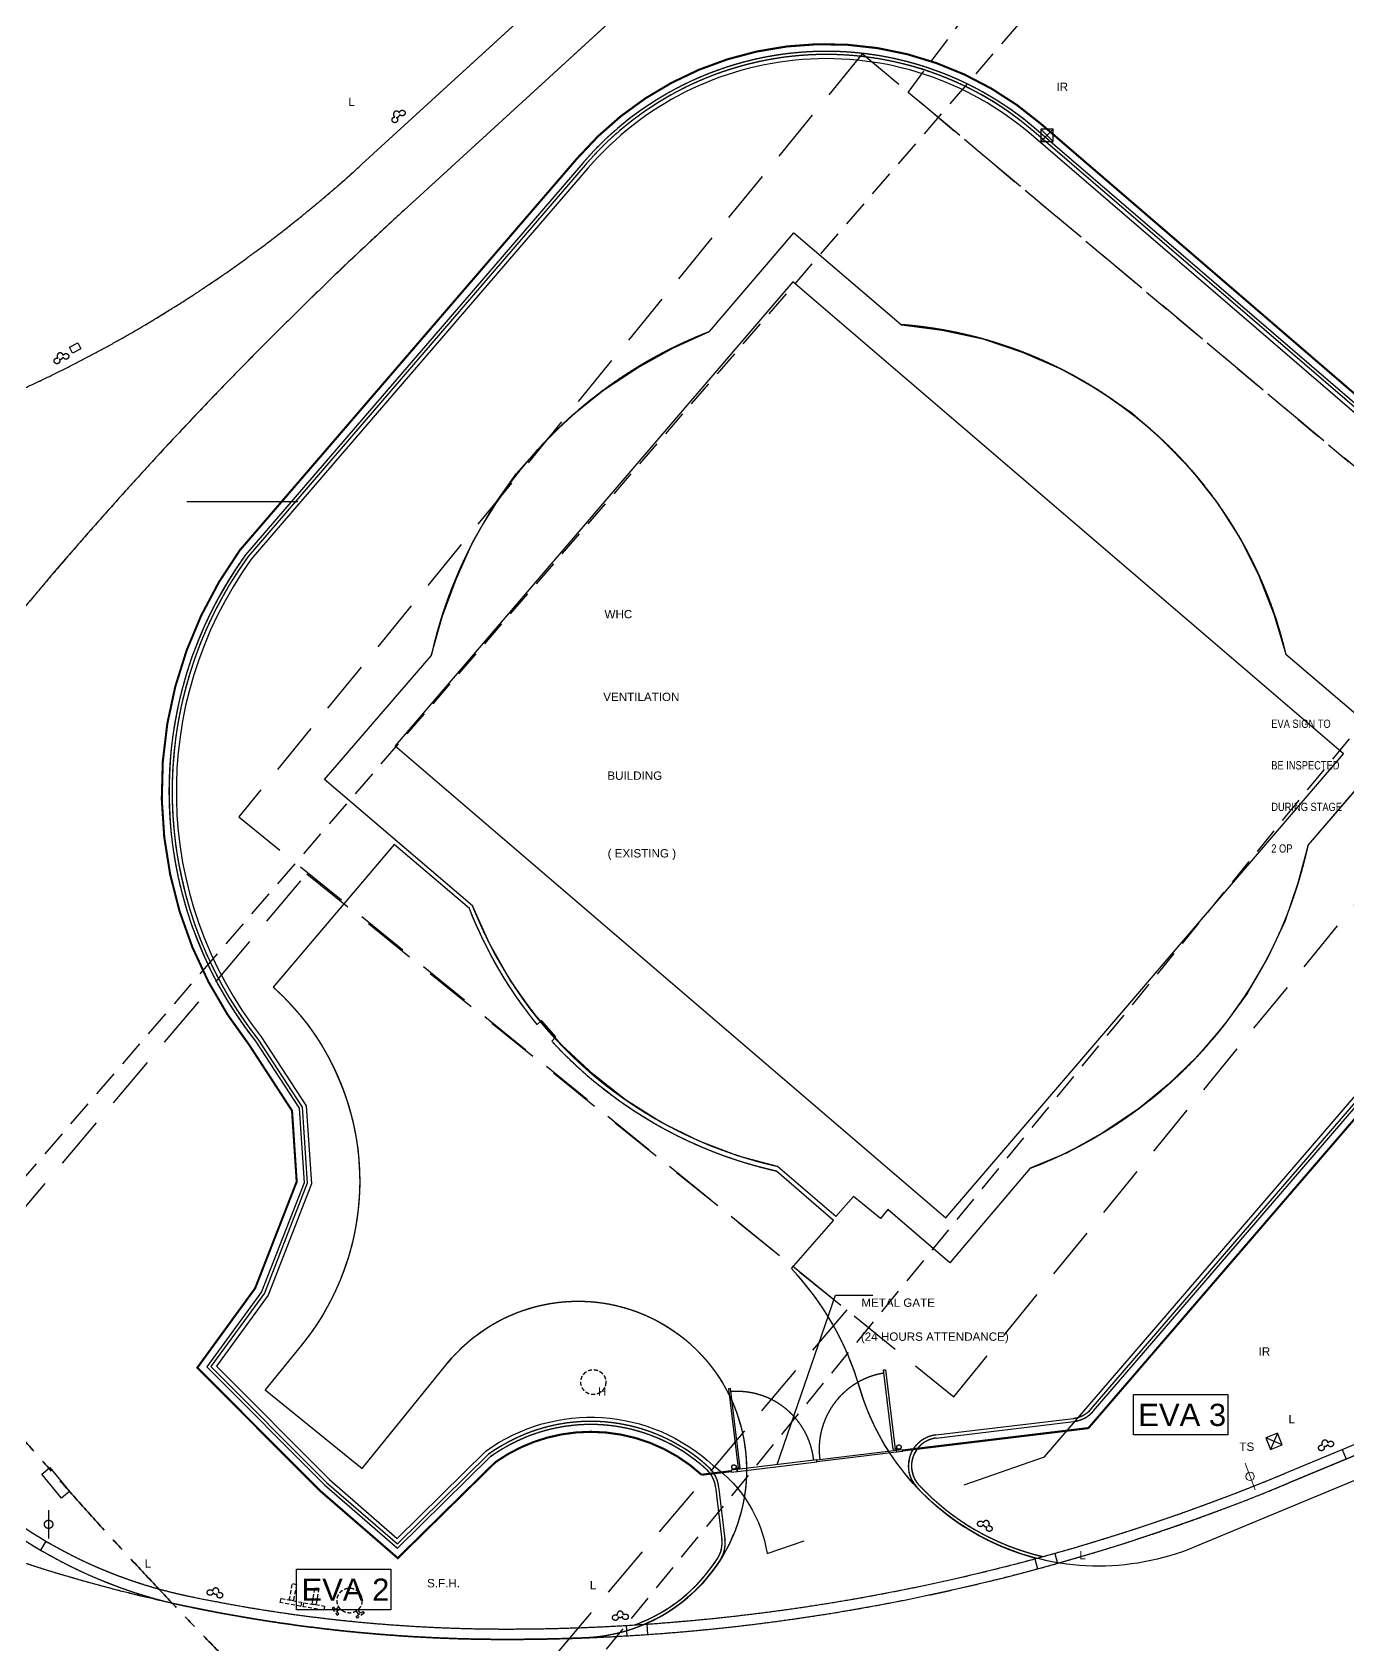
# Model space of a CAD drawing. Header units: millimetres. Extents: x 833576263 to 1668046980, y 817519639 to 1636103653.
# Drawn here: x 833995861 to 834059121, y 817809910 to 817887471 of the extents above; entities that cross this region are included whole.
import ezdxf

# ---------------------------------------------------------------- set-up
doc = ezdxf.new("R2010")
doc.units = ezdxf.units.MM
doc.header["$LTSCALE"] = 100
doc.header["$MEASUREMENT"] = 0
for name, pattern in [('C160$0$DASHED', [19.05, 12.7, -6.35]), ('C160$0$Hidden', [9.525, 6.35, -3.175]), ('R_P_Grid$0$CENTER', [50.8, 31.75, -6.35, 6.35, -6.35]), ('R_site$0$HIDDENX2', [19.05, 12.7, -6.35])]:
    doc.linetypes.add(name, pattern=pattern)
doc.layers.get('Defpoints').update_dxf_attribs({"color": 170})
for name, color, linetype in [('C160$0$+C160', 6, 'C160$0$Hidden'), ('C160$0$EVA', 1, 'C160$0$DASHED'), ('R_site$0$G-SITE(WHC)', 7, 'R_site$0$HIDDENX2'), ('R_site$0$WHC', 8, 'R_site$0$HIDDENX2'), ('R_Text for GBP from DLN$0$000-04-LABLES-EVA', 7, 'Continuous'), ('R_Text for GBP from DLN$0$base plan(mm)$0$DLN040__', 7, 'Continuous'), ('T-TITL', 7, 'Continuous'), ('X-REF', 7, 'Continuous')]:
    doc.layers.add(name, color=color, linetype=linetype)
for name, color, linetype, lineweight in [('C160$0$DLN_TRAFFIC SIGN', 6, 'Continuous', 18), ('R_P_Grid$0$RDA9101', 2, 'R_P_Grid$0$CENTER', 35), ('R_P_LG$0$RDA5803', 1, 'Continuous', 20), ('R_site$0$000-Architecture boundary', 2, 'Continuous', 0), ('R_site$0$Building EXISTING outline-b', 2, 'Continuous', 13), ('R_site$0$Waterfront Railing$0$000-Section Thick', 1, 'Continuous', 25), ('R_WKCD_PARK$0$000-PAV-Concrete-b', 1, 'Continuous', 25), ('R_WKCD_PARK$0$PAV-secondary path-b', 6, 'Continuous', 18)]:
    doc.layers.add(name, color=color, linetype=linetype, lineweight=lineweight)
doc.styles.add('R_Text for GBP from DLN$0$base plan(mm)$0$Standard', font='arial.ttf')
doc.styles.add('R_Text for GBP from DLN$0$base plan(mm)$0$SWIS721 LT', font='swiss.ttf')
doc.styles.add('R_Text for GBP from DLN$0$programme (M)$0$programme$0$SWIS721 LT', font='swiss.ttf')
doc.linetypes.add('R_site$0$B1_BDYF', pattern='A,2.5,-0.5,[130,ltypeshp.shx,S=0.5,R=0,X=0,Y=0],-0.5', length=3.5)
doc.dimstyles.new('R_Text for GBP from DLN$0$base plan(mm)$0$Standard', dxfattribs={"dimtxt": 0.35, "dimasz": 0.2, "dimexe": 0.2, "dimexo": 0.2, "dimgap": 0.09, "dimtad": 0, "dimtoh": 1, "dimdec": 4, "dimzin": 0, "dimdsep": 46, "dimtxsty": 'R_Text for GBP from DLN$0$base plan(mm)$0$Standard', "dimcen": 0.09, "dimadec": 0, "dimazin": 0, "dimtfac": 1, "dimtdec": 4, "dimtofl": 0, "dimtmove": 0, "dimatfit": 3, "dimfxl": 1, "dimtolj": 1, "dimtzin": 0, "dimarcsym": 0})

# ---------------------------------------------------------------- blocks, each defined once
blk = doc.blocks.new('R_P_Grid')
at = {"layer": 'R_P_Grid$0$RDA9101', "flags": 128}
blk.add_lwpolyline([(834400422, 817902331), (834387402.6, 817866709.4), (834384027.5, 817864000), (834374860.2, 817855365.7), (834363294.2, 817844307.5), (834356500.6, 817837623.5), (834356486.5, 817837608.5), (834356028, 817837064.8, 0.0113524), (834348990, 817828511, 0.0013033), (834337547.1, 817813532.7), (834336894.9, 817812501.6, 0.0017352), (834324850.1, 817791585.5), (834321242.5, 817785194.3), (834320157.5, 817783265), (834316164.3, 817775485.7), (834315230.7, 817773739.7), (834310424.4, 817772609.3), (834303594.8, 817771114.9), (834292706.6, 817769903, -0.000919), (834264501.7, 817769460.2, -0.0056297), (834234176.4, 817769259.9, 0.0034014), (834219791.7, 817769228.9, -0.0015748), (834198077.1, 817769102.9, 0.001818), (834177637.5, 817768974.4, -0.0024013), (834152017.4, 817768843.2, 0.0022431), (834140663.6, 817768788.6, -0.0022431), (834131580.4, 817768744.9, -0.022644), (834121606.8, 817769193.6, 0.0146602), (834115514.7, 817769565.3), (834102710.5, 817770971, 0.0098447), (834091359, 817772167.3), (834085152.6, 817773953.6), (834069697.8, 817776969.2), (834069689.3, 817776969), (834061134.2, 817769447.5), (834057833.8, 817769522.5), (834045122, 817776440.8, -0.0348028), (834018856.9, 817796352.3, -0.0353292), (833995554.5, 817819661.6), (833988037.3, 817828964.3), (833985007, 817832721.5), (833977391.7, 817843682.2), (833976567.6, 817844868.7), (833970281.9, 817855496.5), (833969957.4, 818008440.1)], format="xyb", dxfattribs=at)
blk = doc.blocks.new('R_site$0$architecture 2')
at = {"layer": 'R_site$0$000-Architecture boundary'}
blk.add_lwpolyline([(834061.308, 817853.144), (834057.222, 817848.384), (834056.718, 817846.54), (834056.092, 817844.691), (834055.258, 817842.929), (834054.292, 817841.232), (834053.146, 817839.675), (834051.861, 817838.188), (834050.478, 817836.856), (834049.101, 817835.713), (834047.342, 817834.526), (834045.628, 817833.578), (834043.85, 817832.831), (834039.985, 817828.276), (834037.022, 817830.831), (834036.999, 817830.851), (834036.653, 817830.408), (834035.354, 817831.465), (834034.503, 817830.515), (834031.698, 817832.922), (834029.783, 817833.43), (834027.898, 817834.141), (834026.09, 817835.04), (834024.396, 817836.115), (834022.845, 817837.345), (834021.329, 817838.743), (834019.98, 817840.266), (834018.841, 817841.878), (834017.852, 817843.635), (834017.025, 817845.45), (834009.918, 817851.528), (834015.047, 817857.48), (834015.572, 817859.355), (834016.251, 817861.169), (834017.051, 817862.965), (834018.03, 817864.656), (834019.135, 817866.232), (834020.423, 817867.691), (834021.818, 817869.05), (834023.339, 817870.257), (834024.967, 817871.333), (834026.668, 817872.277), (834028.433, 817873.07), (834032.484, 817877.821), (834037.667, 817873.406), (834039.616, 817873.147), (834041.568, 817872.729), (834043.464, 817872.09), (834045.317, 817871.282), (834047.062, 817870.315), (834048.734, 817869.16), (834050.186, 817867.883), (834051.612, 817866.404), (834052.856, 817864.818), (834053.942, 817863.125), (834054.843, 817861.325), (834055.563, 817859.477), (834056.151, 817857.56), (834061.304, 817853.148)], dxfattribs=at)
blk.add_lwpolyline([(834009.918, 817851.528), (834015.047, 817857.48, -0.250474), (834028.433, 817873.07), (834032.484, 817877.821), (834037.667, 817873.406, -0.325183), (834056.151, 817857.56), (834061.308, 817853.144), (834057.222, 817848.384, -0.253338), (834043.85, 817832.831), (834039.985, 817828.276), (834036.999, 817830.851), (834036.653, 817830.408), (834035.354, 817831.465), (834034.503, 817830.515), (834031.698, 817832.922, -0.251569), (834017.025, 817845.45)], format="xyb", close=True, dxfattribs=at)
at = {"layer": 'R_site$0$Building EXISTING outline-b'}
blk.add_lwpolyline([(834039.801, 817830.445), (834058.91, 817852.761), (834032.433, 817875.469), (834013.316, 817853.152), (834039.801, 817830.445)], close=True, dxfattribs=at)
at = {"layer": 'R_site$0$Waterfront Railing$0$000-Section Thick', "linetype": 'R_site$0$B1_BDYF', "ltscale": 0.002}
blk.add_lwpolyline([(834040.671, 817817.597), (834044.531, 817818.943), (834065.858, 817843.72, 0.414214), (834064.264, 817865.015), (834043.896, 817882.546, 0.414214), (834022.601, 817880.952), (834006.395, 817862.124, 0.334716), (834006.874, 817839.154), (834009.039, 817835.827), (834009.287, 817832.075), (834007.2, 817826.722), (834004.717, 817823.31), (834010.15, 817817.855), (834013.409, 817815.029), (834017.677, 817819.227, -0.358522), (834028.603, 817818.528, -0.201241), (834031.197, 817814.292), (834032.98, 817814.914)], format="xyb", dxfattribs=at)
blk = doc.blocks.new('R_site')
at = {"layer": 'R_site$0$G-SITE(WHC)'}
blk.add_lwpolyline([(834037983, 817884580), (834043100, 817891427), (834047474, 817896890), (834157501, 818025261, 0.00078), (834158487, 818022570), (834158487, 818022570, 0.180578), (834175244, 818003906), (834175244, 818003906, 0.101763), (834190066, 817999024), (834069382, 817858220)], format="xyb", close=True, dxfattribs=at)
at = {"layer": 'R_site$0$G-SITE(WHC)', "ltscale": 2}
blk.add_lwpolyline([(834005795, 817849736), (834040174, 817821838), (834069650, 817858019), (834035776, 817886433), (834005795, 817849736)], dxfattribs=at)
blk.add_lwpolyline([(834000759, 817785454, -0.031995), (833977640, 817809787), (834009068, 817846994), (834035029, 817826017)], format="xyb", close=True, dxfattribs=at)
at = {"layer": 'R_site$0$WHC', "flags": 128}
for points in [[(834172634, 818037962), (833971591, 817804656)], [(833996984, 817777219), (834194515, 818019359)]]:
    blk.add_lwpolyline(points, dxfattribs=at)
at = {"xscale": 1000, "yscale": 1000, "zscale": 1000}
blk.add_blockref('R_site$0$architecture 2', (0, 0), dxfattribs=at)
blk = doc.blocks.new('R_WKCD_PARK')
at = {"layer": 'Defpoints'}
blk.add_lwpolyline([(834062187, 817818953), (834051762, 817814614, -0.446391), (834035637, 817822309, 0.118164), (834032365, 817828010), (834034386, 817830321), (834031648, 817832687, -0.153015), (834020841, 817838946), (834021040, 817839146), (834020346, 817839938), (834020139, 817839748, -0.076925), (834016885, 817845319), (834013267, 817848405), (834007454, 817841536, -0.399413), (834008806, 817824317), (834007069, 817822176), (834011728, 817818395), (834015819, 817823438, -1.550619), (834022422, 817810240, -0.009421), (834018731, 817810167, -0.052259), (834003179, 817811781, -0.032796), (833993716, 817814435, -0.150265)], format="xyb", dxfattribs=at)
at = {"layer": 'R_WKCD_PARK$0$000-PAV-Concrete-b'}
for p, q in [((834064394, 817865167), (834044026, 817882698)), ((834064492, 817865281), (834044124, 817882812)), ((834022336, 817881181), (834006120, 817862341)), ((834022449, 817881083), (834006238, 817862248)), ((834046788, 817821259), (834066009, 817843590)), ((834046902, 817821161), (834066123, 817843492)), ((834039310, 817820001), (834045927, 817820799)), ((834039328, 817819852), (834045945, 817820650)), ((834061590, 817820438), (834056100, 817818153)), ((834061782, 817819976), (834056292, 817817691)), ((834028717, 817817508), (834029024, 817814963)), ((834028866, 817817526), (834029173, 817814981))]:
    blk.add_line(p, q, dxfattribs=at)
at = {"layer": 'R_WKCD_PARK$0$000-PAV-Concrete-b', "flags": 128}
for points in [[(834006589, 817838950), (834008696, 817835713), (834008933, 817832130), (834006890, 817826891), (834004258, 817823275), (834009911, 817817599), (834013424, 817814553), (834017904, 817818958)], [(834006711, 817839038), (834008843, 817835762), (834009085, 817832106), (834007023, 817826819), (834004455, 817823290), (834010013, 817817709), (834013418, 817814757), (834017807, 817819073)]]:
    blk.add_lwpolyline(points, dxfattribs=at)
at = {"layer": 'R_WKCD_PARK$0$000-PAV-Concrete-b'}
for centre, radius, start, end in [((834034045, 817871102), 15450, 49.28064, 139.28064), ((834034045, 817871102), 15300, 49.28064, 139.28064), ((834021868, 817850957), 19432, 144.13773, 218.16027), ((834021868, 817850957), 19282, 144.1566, 218.1801), ((834022716, 817812238), 8415, 47.61799, 125.68473), ((834045765, 817822139), 1350, 276.88091, 319.28064), ((834045765, 817822139), 1500, 276.88091, 319.28064), ((834007925, 817834286), 22500, 219.12537, 258.09098), ((834022716, 817812238), 8265, 47.61799, 125.60474), ((834039490, 817818511), 1500, 96.88091, 223.15115), ((834007925, 817834286), 23000, 219.12537, 258.09098), ((834039490, 817818511), 1350, 96.88091, 223.15115), ((834027377, 817817346), 1350, 6.88091, 47.61799), ((834027377, 817817346), 1500, 6.88091, 47.61799), ((834018633, 817908167), 97500, 270.05692, 292.59857), ((834018633, 817908167), 98000, 270.05692, 292.59857), ((834047150, 817825693), 11850, 223.15115, 256.90283), ((834047150, 817825693), 12000, 223.15115, 255.60374), ((834027684, 817814801), 1350, 327.63738, 6.88091), ((834027684, 817814801), 1500, 327.63738, 6.88091), ((834022109, 817818334), 7950, 290.00885, 327.63738), ((834022109, 817818334), 8100, 293.32741, 327.63738), ((834018656, 817885167), 74500, 258.09098, 270.05692), ((834018656, 817885167), 75000, 258.09098, 270.05692)]:
    blk.add_arc(centre, radius, start, end, dxfattribs=at)
at = {"layer": 'R_WKCD_PARK$0$PAV-secondary path-b'}
for p, q in [((834013741, 817878910), (834031906, 817895544)), ((834026556, 817894713), (834011715, 817881123))]:
    blk.add_line(p, q, dxfattribs=at)
for centre, radius, start, end in [((834031429, 817781624), 116018, 64.63331, 82.1499), ((834031429, 817781624), 113018, 64.63331, 82.1499), ((833969286, 817927456), 62825, 280.17225, 312.4816), ((834147711, 817732614), 198370, 132.4816, 140.85713)]:
    blk.add_arc(centre, radius, start, end, dxfattribs=at)
blk = doc.blocks.new('R_P_LG')
at = {"layer": 'R_P_LG$0$RDA5803'}
blk.add_lwpolyline([(834062186.7776, 817818953.2396), (834051761.6539, 817814613.986, -0.4463909524), (834035637.2228, 817822309.2777, 0.1181638604), (834032365.3596, 817828009.7072), (834034386, 817830320.8), (834031648.5, 817832687, -0.153015331), (834020841, 817838945.5), (834021040.1, 817839146.3), (834020346.3, 817839937.7), (834020138.7, 817839748.2, -0.0769245004), (834016885.4, 817845318.7), (834013267.3, 817848404.9), (834007454.5, 817841535.9, -0.3994126225), (834008806.1222, 817824316.8133), (834007068.7314, 817822175.6366), (834011727.88, 817818395.1163), (834015819.4033, 817823437.5479, -1.5506191213), (834022422.4493, 817810239.9028, -0.009420843), (834018730.5329, 817810166.6655, -0.0522587607), (834003179.1567, 817811780.89, -0.0327956369), (833993716.1194, 817814434.7317, -0.1502645362)], format="xyb", dxfattribs=at)
blk = doc.blocks.new('C160$0$TS')
at = {"layer": 'C160$0$DLN_TRAFFIC SIGN'}
blk.add_line((834126.707, 818031.929), (834126.707, 818030.558), dxfattribs=at)
blk.add_circle((834126.707, 818031.244), 0.2, dxfattribs=at)
blk = doc.blocks.new('C160')
at = {"layer": 'C160$0$+C160'}
for p, q in [((834044.362, 817882.809), (834044.962, 817882.209)), ((834044.362, 817882.209), (834044.962, 817882.809)), ((834039.31, 817820.001), (834045.927, 817820.799)), ((834039.328, 817819.852), (834045.945, 817820.65)), ((834055.962, 817819.533), (834055.181, 817819.865)), ((834055.737, 817820.089), (834055.406, 817819.308)), ((834061.59, 817820.438), (834056.1, 817818.153))]:
    blk.add_line(p, q, dxfattribs=at)
at = {"layer": 'C160$0$+C160', "ltscale": 0.0003}
for p, q in [((834010.61, 817811.717), (834010.448, 817811.595)), ((834010.67, 817811.637), (834010.508, 817811.515)), ((834011.437, 817811.528), (834011.558, 817811.366)), ((834011.517, 817811.588), (834011.638, 817811.426))]:
    blk.add_line(p, q, dxfattribs=at)
at = {"layer": 'C160$0$+C160'}
for points in [[(834010.643, 817962.963, -0.157449), (834003.104, 817951.256, 0.465105), (834002.528, 817909.376, 0.090096), (834016.244, 817901.263, 0.017248), (834025.768, 817898.107, -0.584133), (834026.556, 817894.713), (834011.715, 817881.123, -0.141918), (833980.382, 817865.618, -0.10557), (833966.915, 817866.414), (833966.919, 817865.89, 0.000143), (833967.115, 817863.238, 0.098967), (833980.912, 817862.666, 0.041554), (833991.465, 817865.48, -0.765842), (833993.669, 817862.309, 0.004157), (833991.534, 817859.73, 0.075143), (833978.243, 817836.694), (833979.505, 817834.856), (833980.331, 817833.668, -0.081375), (833993.861, 817857.836, -0.036561), (834013.741, 817878.91), (834031.906, 817895.544, -0.247487), (834033.711, 817896.017, 0.023002), (834046.866, 817893.583, -0.07658), (834079.847, 817883.745, -0.130774)], [(834081.133, 817886.456, 0.07658), (834047.275, 817896.554, -0.054414), (834017.285, 817904.076, -0.090096), (834004.492, 817911.643, -0.465105), (834005.005, 817948.936, 0.157449), (834013.542, 817962.192, -0.321611)], [(834056.292, 817817.691), (834061.782, 817819.976, 0.191803), (834065.701, 817823.802), (834083.127, 817862.995, -0.137723), (834095.581, 817878.021, 0.038667), (834116.472, 817894.993, 0.067646), (834133.142, 817915.771), (834141.771, 817930.131, 0.625274), (834131.969, 817945.206, -0.140277), (834121.241, 817946.886, -0.135027), (834113.876, 817952.495, -0.001971), (834109.332, 817958.449, -0.001971)], [(834046.902, 817821.161), (834066.123, 817843.492, 0.414214), (834064.492, 817865.281), (834044.124, 817882.812, 0.414214), (834022.336, 817881.181), (834006.12, 817862.341, 0.334705), (834006.589, 817838.95), (834008.696, 817835.713), (834008.933, 817832.13), (834006.89, 817826.891), (834004.258, 817823.275), (834009.911, 817817.599), (834013.424, 817814.553), (834017.904, 817818.958, -0.354054), (834028.287, 817818.344, -0.179645), (834028.717, 817817.508), (834029.024, 817814.963)], [(834046.788, 817821.259), (834066.009, 817843.59, 0.414214), (834064.394, 817865.167), (834044.026, 817882.698, 0.414214), (834022.449, 817881.083), (834006.238, 817862.248, 0.334709), (834006.711, 817839.038), (834008.843, 817835.762), (834009.085, 817832.106), (834007.023, 817826.819), (834004.455, 817823.29), (834010.013, 817817.709), (834013.418, 817814.757), (834017.807, 817819.073, -0.354446), (834028.388, 817818.454, -0.179645), (834028.866, 817817.526), (834029.173, 817814.981)], [(834003.179, 817811.781, 0.052259), (834018.731, 817810.167, 0.098675), (834056.292, 817817.691)], [(834003.282, 817812.27, 0.052259), (834018.73, 817810.667, 0.098675), (834056.1, 817818.153)], [(834044.465, 817814.151, -0.148343), (834038.505, 817817.588, -0.148343)], [(834044.167, 817814.069, -0.142555), (834038.396, 817817.486)]]:
    blk.add_lwpolyline(points, format="xyb", dxfattribs=at)
at = {"layer": 'C160$0$+C160', "const_width": 0.1, "flags": 128}
blk.add_lwpolyline([(834037.704, 817819.253), (834046.651, 817820.332), (834066.388, 817843.264, 0.414214), (834064.72, 817865.546), (834044.353, 817883.077, 0.414214), (834022.07, 817881.409), (834005.845, 817862.558, 0.334694), (834006.304, 817838.746), (834008.353, 817835.598), (834008.578, 817832.184), (834006.581, 817827.061), (834003.8, 817823.239), (834009.672, 817817.343), (834013.439, 817814.077), (834018.129, 817818.689, -0.155744), (834022.716, 817820.153, -0.186939), (834028.048, 817818.088), (834029.483, 817818.261)], format="xyb", dxfattribs=at)
at = {"layer": 'C160$0$+C160'}
for points in [[(834044.962, 817882.809), (834044.362, 817882.809), (834044.362, 817882.209), (834044.962, 817882.209)], [(834039.801, 817830.445), (834058.91, 817852.761), (834032.433, 817875.469), (834013.316, 817853.152), (834039.801, 817830.445)], [(833998.198, 817872.242), (833997.799, 817872.035), (833997.652, 817872.319), (833998.051, 817872.526)], [(834055.406, 817819.308), (834055.962, 817819.533), (834055.737, 817820.089), (834055.181, 817819.865)], [(834033.59, 817818.807), (834037.412, 817819.268), (834037.424, 817819.169), (834033.602, 817818.707)], [(834037.71, 817819.203), (834037.431, 817819.169), (834037.419, 817819.269), (834037.698, 817819.302)], [(833996.325, 817818.123), (833996.713, 817818.438), (833997.659, 817817.274), (833997.271, 817816.959)], [(834029.489, 817818.211), (834029.767, 817818.245), (834029.755, 817818.344), (834029.477, 817818.31)], [(834033.584, 817818.806), (834029.762, 817818.345), (834029.774, 817818.245), (834033.596, 817818.707)]]:
    blk.add_lwpolyline(points, close=True, dxfattribs=at)
for points in [[(834061.308, 817853.144), (834057.222, 817848.384), (834056.718, 817846.54), (834056.092, 817844.691), (834055.258, 817842.929), (834054.292, 817841.232), (834053.146, 817839.675), (834051.861, 817838.188), (834050.478, 817836.856), (834049.101, 817835.713), (834047.342, 817834.526), (834045.628, 817833.578), (834043.85, 817832.831), (834039.985, 817828.276), (834037.022, 817830.831), (834036.999, 817830.851), (834036.653, 817830.408), (834035.354, 817831.465), (834034.503, 817830.515), (834031.698, 817832.922), (834029.783, 817833.43), (834027.898, 817834.141), (834026.09, 817835.04), (834024.396, 817836.115), (834022.845, 817837.345), (834021.329, 817838.743), (834019.98, 817840.266), (834018.841, 817841.878), (834017.852, 817843.635), (834017.025, 817845.45), (834009.918, 817851.528), (834015.047, 817857.48), (834015.572, 817859.355), (834016.251, 817861.169), (834017.051, 817862.965), (834018.03, 817864.656), (834019.135, 817866.232), (834020.423, 817867.691), (834021.818, 817869.05), (834023.339, 817870.257), (834024.967, 817871.333), (834026.668, 817872.277), (834028.433, 817873.07), (834032.484, 817877.821), (834037.667, 817873.406), (834039.616, 817873.147), (834041.568, 817872.729), (834043.464, 817872.09), (834045.317, 817871.282), (834047.062, 817870.315), (834048.734, 817869.16), (834050.186, 817867.883), (834051.612, 817866.404), (834052.856, 817864.818), (834053.942, 817863.125), (834054.843, 817861.325), (834055.563, 817859.477), (834056.151, 817857.56), (834061.304, 817853.148)], [(834058.855, 817819.299), (834059.047, 817818.838)], [(833996.646, 817816.388), (833996.646, 817815.016)], [(833996.507, 817814.898), (833996.254, 817814.467)], [(834044.07, 817814.043), (834044.201, 817813.561)], [(834045.035, 817814.305), (834045.166, 817813.823)], [(834024.419, 817810.838), (834024.453, 817810.34)], [(834025.416, 817810.903), (834025.451, 817810.404)]]:
    blk.add_lwpolyline(points, dxfattribs=at)
blk.add_lwpolyline([(834028.433, 817873.07), (834032.484, 817877.821), (834037.667, 817873.406, -0.32673), (834056.151, 817857.56), (834061.308, 817853.144), (834057.222, 817848.384, -0.254694), (834043.85, 817832.831), (834039.985, 817828.276), (834036.999, 817830.851), (834036.653, 817830.408), (834035.354, 817831.465), (834034.503, 817830.515), (834031.698, 817832.922, -0.248594), (834017.025, 817845.45), (834009.918, 817851.528), (834015.047, 817857.48, -0.251741)], format="xyb", close=True, dxfattribs=at)
at = {"layer": 'C160$0$+C160', "elevation": 0}
for points in [[(834036.895, 817823.138), (834037.356, 817819.316), (834037.257, 817819.304), (834036.796, 817823.126)], [(834036.895, 817823.138), (834037.356, 817819.316), (834037.257, 817819.304), (834036.796, 817823.126)], [(834029.339, 817822.221), (834029.806, 817818.399), (834029.905, 817818.411), (834029.438, 817822.233)], [(834029.339, 817822.221), (834029.806, 817818.399), (834029.905, 817818.411), (834029.438, 817822.233)]]:
    blk.add_lwpolyline(points, close=True, dxfattribs=at)
at = {"layer": 'C160$0$+C160', "ltscale": 0.0003}
for points in [[(834008.772, 817811.757), (834007.79, 817811.944), (834007.828, 817812.141), (834008.81, 817811.953)], [(834008.417, 817812.028), (834008.221, 817812.066), (834008.37, 817812.852), (834008.567, 817812.814)], [(834009.513, 817811.834), (834009.316, 817811.867), (834009.448, 817812.656), (834009.646, 817812.623)], [(834009.875, 817811.571), (834008.889, 817811.736), (834008.922, 817811.933), (834009.908, 817811.768)], [(834010.518, 817811.335), (834010.598, 817811.395), (834010.358, 817811.715), (834010.278, 817811.655)], [(834011.498, 817811.196), (834011.438, 817811.276), (834011.758, 817811.516), (834011.818, 817811.436)]]:
    blk.add_lwpolyline(points, close=True, dxfattribs=at)
for centre in [(834022.842, 817822.543, 5.183), (834011.118, 817812.036)]:
    blk.add_circle(centre, 0.6, dxfattribs=at)
at = {"layer": 'C160$0$+C160'}
for centre, radius in [((834037.41, 817819.318, 0), 0.02), ((834037.539, 817819.419, 0), 0.105), ((834029.603, 817818.462, 0), 0.105), ((834029.752, 817818.394, 0), 0.02), ((833996.646, 817815.702), 0.2)]:
    blk.add_circle(centre, radius, dxfattribs=at)
for centre, radius, start, end in [((834013.381, 817883.525), 0.15, 27.34994, 237.5908), ((834013.381, 817883.525), 0.15, 267.34994, 357.5908), ((833997.203, 817871.897), 0.15, 11.54703, 221.78788), ((833997.203, 817871.897), 0.15, 251.54703, 341.78788), ((834037.407, 817819.318), 3.705, 99.20559, 187.65834), ((834037.407, 817819.318), 3.705, 99.20559, 187.65834), ((834029.756, 817818.389), 3.705, 6.18309, 94.63584), ((834029.756, 817818.389), 3.705, 6.18309, 94.63584), ((834045.765, 817822.139), 1.35, 276.88091, 319.28064), ((834045.765, 817822.139), 1.5, 276.88091, 319.28064), ((834007.925, 817834.286), 22.5, 219.12537, 258.09098), ((834039.49, 817818.511), 1.5, 96.88091, 223.15115), ((834007.925, 817834.286), 23, 219.12537, 258.09098), ((834039.49, 817818.511), 1.35, 96.88091, 223.15115), ((834058.023, 817819.603), 0.15, 8.06055, 218.3014), ((834058.023, 817819.603), 0.15, 248.06055, 338.3014), ((834041.736, 817815.734), 0.15, 316.49917, 166.74003), ((834041.736, 817815.734), 0.15, 196.49917, 286.74003), ((834027.684, 817814.801), 1.35, 327.63738, 6.88091), ((834027.684, 817814.801), 1.5, 327.63738, 6.88091), ((834022.109, 817818.334), 7.95, 290.00885, 327.63738), ((834022.109, 817818.334), 8.1, 293.32741, 327.63738), ((834004.684, 817812.493), 0.15, 329.28452, 179.52538), ((834004.684, 817812.493), 0.15, 209.28452, 299.52538), ((834024.134, 817811.375), 0.15, 349.19429, 199.43514), ((834024.134, 817811.375), 0.15, 229.19429, 319.43514)]:
    blk.add_arc(centre, radius, start, end, dxfattribs=at)
for points in [[(834013.521, 817883.605), (834013.528, 817883.659), (834013.569, 817883.705), (834013.626, 817883.718), (834013.699, 817883.734), (834013.771, 817883.688), (834013.787, 817883.615), (834013.804, 817883.542), (834013.757, 817883.469), (834013.684, 817883.453), (834013.627, 817883.44), (834013.571, 817883.466), (834013.541, 817883.512)], [(834013.38, 817883.364), (834013.424, 817883.33), (834013.444, 817883.272), (834013.426, 817883.217), (834013.404, 817883.145), (834013.327, 817883.106), (834013.256, 817883.128), (834013.184, 817883.151), (834013.145, 817883.227), (834013.167, 817883.298), (834013.185, 817883.354), (834013.235, 817883.39), (834013.29, 817883.393)], [(833997.359, 817871.935), (833997.381, 817871.986), (833997.433, 817872.019), (833997.491, 817872.016), (833997.566, 817872.012), (833997.623, 817871.947), (833997.619, 817871.873), (833997.614, 817871.798), (833997.55, 817871.741), (833997.475, 817871.745), (833997.417, 817871.748), (833997.369, 817871.788), (833997.353, 817871.841)], [(833997.159, 817871.743), (833997.191, 817871.698), (833997.194, 817871.637), (833997.162, 817871.588), (833997.121, 817871.525), (833997.037, 817871.508), (833996.974, 817871.549), (833996.912, 817871.59), (833996.894, 817871.674), (833996.936, 817871.737), (833996.968, 817871.786), (833997.026, 817871.807), (833997.079, 817871.795)], [(834057.969, 817819.451), (834057.999, 817819.405), (834057.999, 817819.343), (834057.964, 817819.297), (834057.919, 817819.237), (834057.834, 817819.225), (834057.774, 817819.269), (834057.714, 817819.314), (834057.702, 817819.399), (834057.746, 817819.459), (834057.781, 817819.506), (834057.841, 817819.524), (834057.894, 817819.508)], [(834058.181, 817819.632), (834058.206, 817819.681), (834058.26, 817819.711), (834058.318, 817819.704), (834058.392, 817819.695), (834058.445, 817819.628), (834058.436, 817819.553), (834058.428, 817819.479), (834058.36, 817819.426), (834058.286, 817819.435), (834058.228, 817819.441), (834058.183, 817819.484), (834058.17, 817819.538)], [(834041.584, 817815.682), (834041.566, 817815.63), (834041.517, 817815.592), (834041.459, 817815.59), (834041.384, 817815.588), (834041.322, 817815.647), (834041.32, 817815.722), (834041.317, 817815.797), (834041.376, 817815.859), (834041.451, 817815.861), (834041.51, 817815.863), (834041.561, 817815.828), (834041.581, 817815.776)], [(834041.856, 817815.628), (834041.91, 817815.638), (834041.968, 817815.615), (834041.998, 817815.566), (834042.037, 817815.502), (834042.018, 817815.418), (834041.954, 817815.379), (834041.89, 817815.34), (834041.806, 817815.36), (834041.767, 817815.424), (834041.736, 817815.473), (834041.742, 817815.535), (834041.776, 817815.578)], [(834004.547, 817812.409), (834004.541, 817812.354), (834004.502, 817812.306), (834004.446, 817812.292), (834004.374, 817812.273), (834004.3, 817812.317), (834004.281, 817812.389), (834004.262, 817812.462), (834004.306, 817812.536), (834004.379, 817812.555), (834004.435, 817812.569), (834004.492, 817812.546), (834004.524, 817812.501)], [(834004.825, 817812.417), (834004.876, 817812.439), (834004.936, 817812.429), (834004.977, 817812.388), (834005.03, 817812.334), (834005.029, 817812.248), (834004.975, 817812.196), (834004.922, 817812.143), (834004.836, 817812.144), (834004.783, 817812.198), (834004.742, 817812.239), (834004.734, 817812.301), (834004.757, 817812.35)], [(834024.034, 817811.25), (834024.047, 817811.196), (834024.026, 817811.138), (834023.978, 817811.105), (834023.916, 817811.063), (834023.832, 817811.079), (834023.79, 817811.141), (834023.747, 817811.203), (834023.763, 817811.287), (834023.825, 817811.329), (834023.874, 817811.362), (834023.935, 817811.36), (834023.98, 817811.328)], [(834024.292, 817811.352), (834024.332, 817811.39), (834024.393, 817811.401), (834024.445, 817811.376), (834024.513, 817811.344), (834024.541, 817811.262), (834024.509, 817811.195), (834024.476, 817811.127), (834024.395, 817811.099), (834024.327, 817811.131), (834024.275, 817811.157), (834024.246, 817811.211), (834024.251, 817811.266)]]:
    blk.add_open_spline(points, degree=3, knots=[0, 0, 0, 0, 1, 1, 1, 2, 2, 2, 3, 3, 3, 4, 4, 4, 4], dxfattribs=at)
at = {"layer": 'C160$0$EVA', "flags": 128}
blk.add_lwpolyline([(834128.317, 818030.08, -0.145844), (834116.042, 818026.421), (834088.573, 818026.421, 0.016359), (834087.2, 818026.376, 0.046979), (834021.54, 818015.826, -0.056187), (833969.364, 818008.422, 0.405705), (833955.668, 817994.334), (833955.618, 817879.824), (833955.722, 817865.438), (833956.59, 817853.63, 0.118446), (833959.114, 817845.73, 0.022563), (833976.131, 817820.318, 0.150268), (833991.721, 817808.776, 0.0852), (834018.736, 817804.167, 0.061119), (834043.876, 817807.277, -0.46092), (834055.521, 817798.987, 0.31719), (834075.122, 817775.842, 0.09515), (834184.419, 817768.828, 0.2774), (834239.09, 817811.861), (834242.392, 817820.559, -0.510377), (834255.055, 817823.984), (834260.246, 817819.79, 0.373727), (834277.287, 817820.398, -0.373727), (834287.905, 817820.777), (834291.644, 817817.756), (834296.232, 817823.434), (834292.655, 817826.325, -0.414214), (834291.445, 817837.716), (834332.502, 817888.525, -0.350062), (834342.367, 817890.708, 0.102667), (834400.842, 817875.706, 0.100957), (834409.137, 817876.999), (834444.015, 817889.966, 0.332678), (834453.167, 817904.166), (834452.857, 817908.595, -0.155717), (834454.024, 817913.381), (834445.783, 817911.703, -0.115419), (834446.872, 817908.177), (834447.182, 817903.747, -0.332678), (834441.924, 817895.59), (834407.046, 817882.623, -0.100957), (834401.121, 817881.699, -0.051411), (834372.209, 817886.047), (834379.39, 817889.501, 0.162917), (834396.595, 817906.227), (834392.123, 817910.781, -0.179073), (834376.789, 817894.908), (834366.567, 817889.991, -0.199372), (834360.364, 817889.652, -0.049629), (834334.8, 817901.625), (834322.119, 817909.179), (834319.048, 817904.024), (834323.346, 817901.465, -0.45655), (834325.501, 817889.415), (834274.553, 817826.357, -0.414214), (834263.162, 817825.148), (834259.846, 817827.828, -0.2375), (834248.727, 817852.408, -0.000008), (834248.76, 817853.209), (834242.765, 817853.459, 0.000008), (834242.732, 817852.657, 0.098884), (834244.917, 817838.726, -0.341761), (834241.931, 817829.272, 0.151594), (834236.782, 817822.688), (834233.48, 817813.99, -0.2774), (834183.667, 817774.781, -0.09515), (834076.628, 817781.65, -0.220431), (834063.432, 817792.491, -0.264689), (834064.805, 817812.539, -0.098357), (834067.029, 817814.779, 0.140841), (834072.196, 817820.936), (834089.614, 817860.11, -0.147837), (834100.578, 817872.816, -0.410901), (834111.707, 817870.393, 0.031692), (834114.287, 817866.928, 0.252242), (834125.77, 817862.431, -0.125686), (834129.746, 817861.915), (834135.114, 817859.776), (834142.622, 817855.048), (834145.562, 817859.914), (834128.702, 817870.086, -0.390962), (834117.887, 817872.026, -0.013137), (834117.027, 817873.227, -0.385183), (834118.544, 817883.988, 0.012387), (834120.815, 817885.981, 0.008404), (834123.055, 817888.118), (834117.142, 817894.113, -0.038497), (834096.207, 817877.116, 0.137723), (834084.132, 817862.548), (834066.714, 817823.373, -0.191803), (834062.187, 817818.953), (834051.762, 817814.614, -0.446391), (834035.637, 817822.309, 0.118164), (834032.365, 817828.01), (834034.386, 817830.321), (834031.649, 817832.687, -0.153015), (834020.841, 817838.946), (834021.04, 817839.146), (834020.346, 817839.938), (834020.139, 817839.748, -0.076925), (834016.885, 817845.319), (834013.267, 817848.405), (834007.454, 817841.536, -0.399413), (834008.806, 817824.317), (834007.069, 817822.176), (834011.728, 817818.395), (834015.819, 817823.438, -1.550619), (834022.422, 817810.24, -0.009421), (834018.731, 817810.167, -0.052259), (834003.179, 817811.781, -0.032796), (833993.716, 817814.435, -0.150265), (833980.961, 817823.878, -0.022565), (833964.244, 817848.84, -0.118446), (833962.574, 817854.07), (833961.721, 817865.68), (833961.618, 817879.845), (833961.668, 817994.332, -0.405705), (833969.536, 818002.425, 0.056187), (834023.043, 818010.017, -0.046979), (834087.592, 818020.389, -0.016359), (834088.573, 818020.421), (834116.042, 818020.421, 0.146696), (834131.681, 818025.11, -0.021313), (834130.797, 818030.541, -0.021313)], format="xyb", dxfattribs=at)
at = {"layer": 'Defpoints', "color": 5, "linetype": 'C160$0$Hidden'}
blk.add_lwpolyline([(834254.409, 817762.013), (834210.254, 817761.952), (834163.406, 817761.685), (834160.628, 817762.226), (834157.119, 817761.439), (834108.319, 817762.605), (834108.144, 817762.636), (834103.295, 817765.664), (834097.282, 817768.715), (834077.496, 817770.249), (834050.805, 817763.603, -0.063743), (834038.566, 817770.725, -0.019968), (834005.795, 817798.006, -0.029895), (833991.263, 817812.789, -0.021438), (833981.312, 817825.241, -0.021013), (833965.506, 817848.883, -0.132471), (833963.674, 817854.115), (833962.82, 817865.725), (833962.718, 817879.849), (833962.814, 818098.001, -0.191115), (834009.083, 818193.421, 0.20608), (834017.373, 818211.851), (834018.002, 818250.609)], format="xyb", dxfattribs=at)
at = {"layer": 'C160$0$DLN_TRAFFIC SIGN', "rotation": 200.964338177005}
blk.add_blockref('C160$0$TS', (1320283.913, 1880137.811, 4.438), dxfattribs=at)
blk = doc.blocks.new('R_Text for GBP from DLN$0$EVA 2')
at = {"color": 4, "lineweight": 30}
blk.add_lwpolyline([(0, 0), (4.536, 0), (4.536, -1.944), (0, -1.944)], close=True, dxfattribs=at)
at = {"color": 4, "lineweight": 30, "style": 'R_Text for GBP from DLN$0$programme (M)$0$programme$0$SWIS721 LT'}
blk.add_text('EVA 2', height=1.067, dxfattribs=at).set_placement((0.233, -1.512))
blk = doc.blocks.new('R_Text for GBP from DLN')
at = {"color": 4, "lineweight": 30}
blk.add_lwpolyline([(834048814, 817821946), (834053350, 817821946), (834053350, 817820002), (834048814, 817820002)], close=True, dxfattribs=at)
at = {"layer": 'R_Text for GBP from DLN$0$000-04-LABLES-EVA', "color": 1, "lineweight": 30, "xscale": 1000, "yscale": 1000, "zscale": 1000}
blk.add_blockref('R_Text for GBP from DLN$0$EVA 2', (834008575, 817813539, -1200), dxfattribs=at)
at = {"color": 4, "lineweight": 30, "style": 'R_Text for GBP from DLN$0$programme (M)$0$programme$0$SWIS721 LT'}
blk.add_text('EVA 3', height=1067, dxfattribs=at).set_placement((834049048, 817820434))
at = {"layer": 'R_Text for GBP from DLN$0$base plan(mm)$0$DLN040__', "style": 'R_Text for GBP from DLN$0$base plan(mm)$0$SWIS721 LT'}
for s, p in [('IR', (834045114, 817884648)), ('L', (834011064, 817883926)), ('WHC', (834023380, 817859282)), ('VENTILATION', (834023320, 817855303)), ('BUILDING', (834023517, 817851514)), ('( EXISTING ) ', (834023531, 817847779)), ('METAL GATE', (834035731, 817826165)), ('(24 HOURS ATTENDANCE) ', (834035709, 817824531)), ('IR', (834054835, 817823815)), ('H', (834023068, 817821893)), ('L', (834056272, 817820567)), ('TS', (834053911, 817819236)), ('L', (834001270, 817813626)), ('L', (834046215, 817814024)), ('S.F.H.', (834014847, 817812671)), ('L', (834022676, 817812577))]:
    blk.add_text(s, height=400, dxfattribs=at).set_placement(p)
at = {"layer": 'R_Text for GBP from DLN$0$base plan(mm)$0$DLN040__', "style": 'R_Text for GBP from DLN$0$base plan(mm)$0$SWIS721 LT', "width": 0.8}
for s, p in [('EVA SIGN TO', (834055444, 817854011)), ('BE INSPECTED', (834055444, 817852011)), ('DURING STAGE', (834055444, 817850011)), ('2 OP', (834055444, 817848011))]:
    blk.add_text(s, height=400, dxfattribs=at).set_placement(p)
at = {"layer": 'R_Text for GBP from DLN$0$base plan(mm)$0$DLN040__', "color": 1}
for points in [[(834008640, 817864889), (834003292, 817864889)], [(834031676, 817818576), (834034488, 817826729), (834036278, 817826729)]]:
    blk.add_leader(points, dimstyle='R_Text for GBP from DLN$0$base plan(mm)$0$Standard', override={"dimasz": 0.75}, dxfattribs=at)

msp = doc.modelspace()

# ---------------------------------------------------------------- block references
at = {"layer": 'X-REF'}
msp.add_blockref('R_P_Grid', (0, 0), dxfattribs=at)

# ---------------------------------------------------------------- next in the draw order: block references
msp.add_blockref('R_site', (0, 0), dxfattribs=at)

# ---------------------------------------------------------------- next in the draw order: block references
msp.add_blockref('R_WKCD_PARK', (0, 0), dxfattribs=at)

# ---------------------------------------------------------------- next in the draw order: block references
at = {"layer": 'X-REF', "xscale": 1000, "yscale": 1000, "zscale": 1000}
msp.add_blockref('C160', (0, 0), dxfattribs=at)

# ---------------------------------------------------------------- next in the draw order: block references
at = {"layer": 'T-TITL'}
msp.add_blockref('R_Text for GBP from DLN', (0, 0), dxfattribs=at)
at = {"layer": 'X-REF'}
for name in ['R_P_LG', 'R_Text for GBP from DLN']:
    msp.add_blockref(name, (0, 0), dxfattribs=at)

doc.saveas('drawing.dxf')
